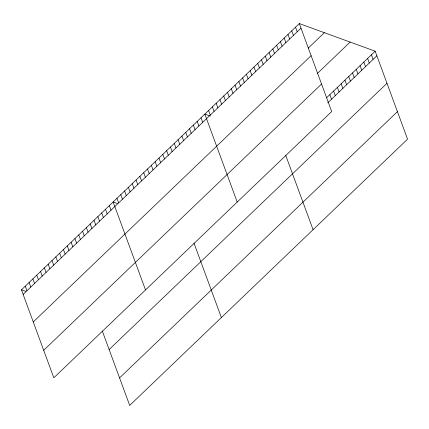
<?xml version="1.0" encoding="UTF-8"?>
<svg xmlns="http://www.w3.org/2000/svg" width="429" height="429" viewBox="0 0 429 429"><rect width="100%" height="100%" fill="white"/><g stroke="black" fill="none" stroke-linecap="round" stroke-linejoin="round"><path stroke-width="0.64" d="M299.313 23.574L331.676 111.545L53.818 377.804L21.45 289.832L299.313 23.574L375.182 51.196L407.55 139.168L129.687 405.426L102.311 331.016M23.134 294.407L300.992 28.142M308.29 48.08L324.351 32.69M33.258 321.927L311.122 55.668M317.079 73.767L350.144 42.08M43.694 350.284L321.552 84.02M326.528 97.817L375.182 51.196M327.74 102.842L376.866 55.77M109.132 349.549L386.99 83.29M119.562 377.906L397.426 111.647M210.205 116.055L204.837 114.098L237.205 202.07M117.315 203.485L113.143 201.968L145.511 289.94M21.45 289.832L25.622 291.35M371.401 54.815L373.085 59.39M367.626 58.441L369.305 63.009M363.846 62.06L365.529 66.634M360.065 65.68L361.749 70.254M356.29 69.3L357.968 73.874M352.509 72.925L354.193 77.493M348.729 76.544L350.413 81.119M344.954 80.164L346.632 84.738M341.173 83.789L342.857 88.358M337.392 87.409L339.076 91.983M333.617 91.028L335.296 95.603M329.837 94.648L331.52 99.222M295.533 27.193L297.217 31.767M291.752 30.813L293.436 35.387M287.977 34.438L289.655 39.007M284.196 38.058L285.88 42.627M280.416 41.677L282.1 46.252M276.635 45.297L278.319 49.871M272.86 48.922L274.539 53.491M269.08 52.542L270.763 57.116M265.299 56.161L266.983 60.736M261.524 59.781L263.202 64.355M257.743 63.406L259.427 67.975M253.963 67.026L255.646 71.6M285.698 155.282L313.079 229.697M250.187 70.646L251.866 75.22M246.407 74.271L248.091 78.839M242.626 77.89L244.31 82.459M238.851 81.51L240.53 86.084M235.071 85.13L236.754 89.704M231.29 88.755L232.974 93.324M227.509 92.374L229.193 96.949M223.734 95.994L225.413 100.568M219.954 99.614L221.637 104.188M216.173 103.239L217.857 107.808M212.398 106.859L214.076 111.433M208.617 110.478L210.301 115.052M201.019 117.76L202.703 122.335M197.195 121.423L198.879 125.997M193.377 125.086L195.061 129.655M189.554 128.743L191.237 133.317M185.736 132.405L187.419 136.98M181.917 136.068L183.596 140.637M178.094 139.731L179.778 144.3M174.276 143.388L175.954 147.962M170.452 147.05L172.136 151.625M166.634 150.713L168.313 155.282M162.811 154.37L164.495 158.944M194.005 243.152L221.385 317.562M158.993 158.033L160.671 162.607M155.169 161.695L156.853 166.264M151.351 165.358L153.035 169.927M147.528 169.015L149.212 173.589M143.71 172.678L145.393 177.252M139.886 176.34L141.57 180.909M136.068 179.998L137.752 184.572M132.245 183.66L133.928 188.234M128.427 187.323L130.11 191.892M124.608 190.985L126.287 195.554M120.785 194.643L122.469 199.217M116.967 198.305L118.645 202.879M109.325 205.625L111.004 210.199M105.502 209.288L107.186 213.862M101.684 212.95L103.362 217.524M97.86 216.613L99.544 221.182M94.042 220.27L95.726 224.844M90.219 223.933L91.903 228.507M86.401 227.595L88.084 232.164M82.577 231.252L84.261 235.827M78.759 234.915L80.443 239.489M74.941 238.578L76.619 243.152M71.117 242.24L72.801 246.809M67.299 245.897L68.978 250.472M63.476 249.56L65.16 254.134M59.658 253.223L61.336 257.791M55.834 256.88L57.518 261.454M52.016 260.542L53.695 265.117M48.193 264.205L49.877 268.779M44.375 267.868L46.059 272.436M40.551 271.525L42.235 276.099M36.733 275.187L38.417 279.762M32.91 278.85L34.593 283.419M29.092 282.507L30.775 287.081M25.268 286.17L26.952 290.744"/></g></svg>
